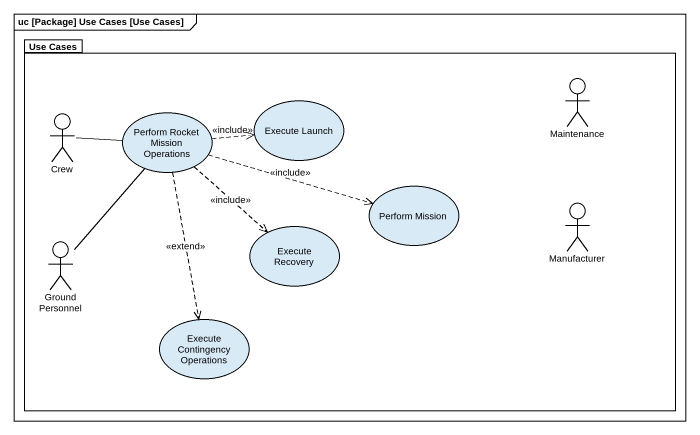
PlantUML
@startuml
mainframe uc [Package] Use Cases [Use Cases]
package "Use Cases" as Use_Cases {
  actor Maintenance
  actor Crew
  usecase "Perform Rocket Mission Operations" as Perform_Rocket_Mission
  usecase "Execute Launch" as Execute_Launch
  usecase "Perform Mission" as Perform_Mission
  actor Manufacturer
  actor "Ground Personnel" as Ground_Personnel
  usecase "Execute Recovery" as Execute_Recovery
  usecase "Execute Contingency Operations" as Execute_Contingency
}
Crew -right- Perform_Rocket_Mission
Perform_Rocket_Mission .right.> Execute_Launch : <<include>>
Perform_Rocket_Mission .right.> Perform_Mission : <<include>>
Perform_Rocket_Mission ..> Execute_Recovery : <<include>>
Perform_Rocket_Mission ..> Execute_Contingency : <<extend>>
Ground_Personnel -up- Perform_Rocket_Mission
@enduml
